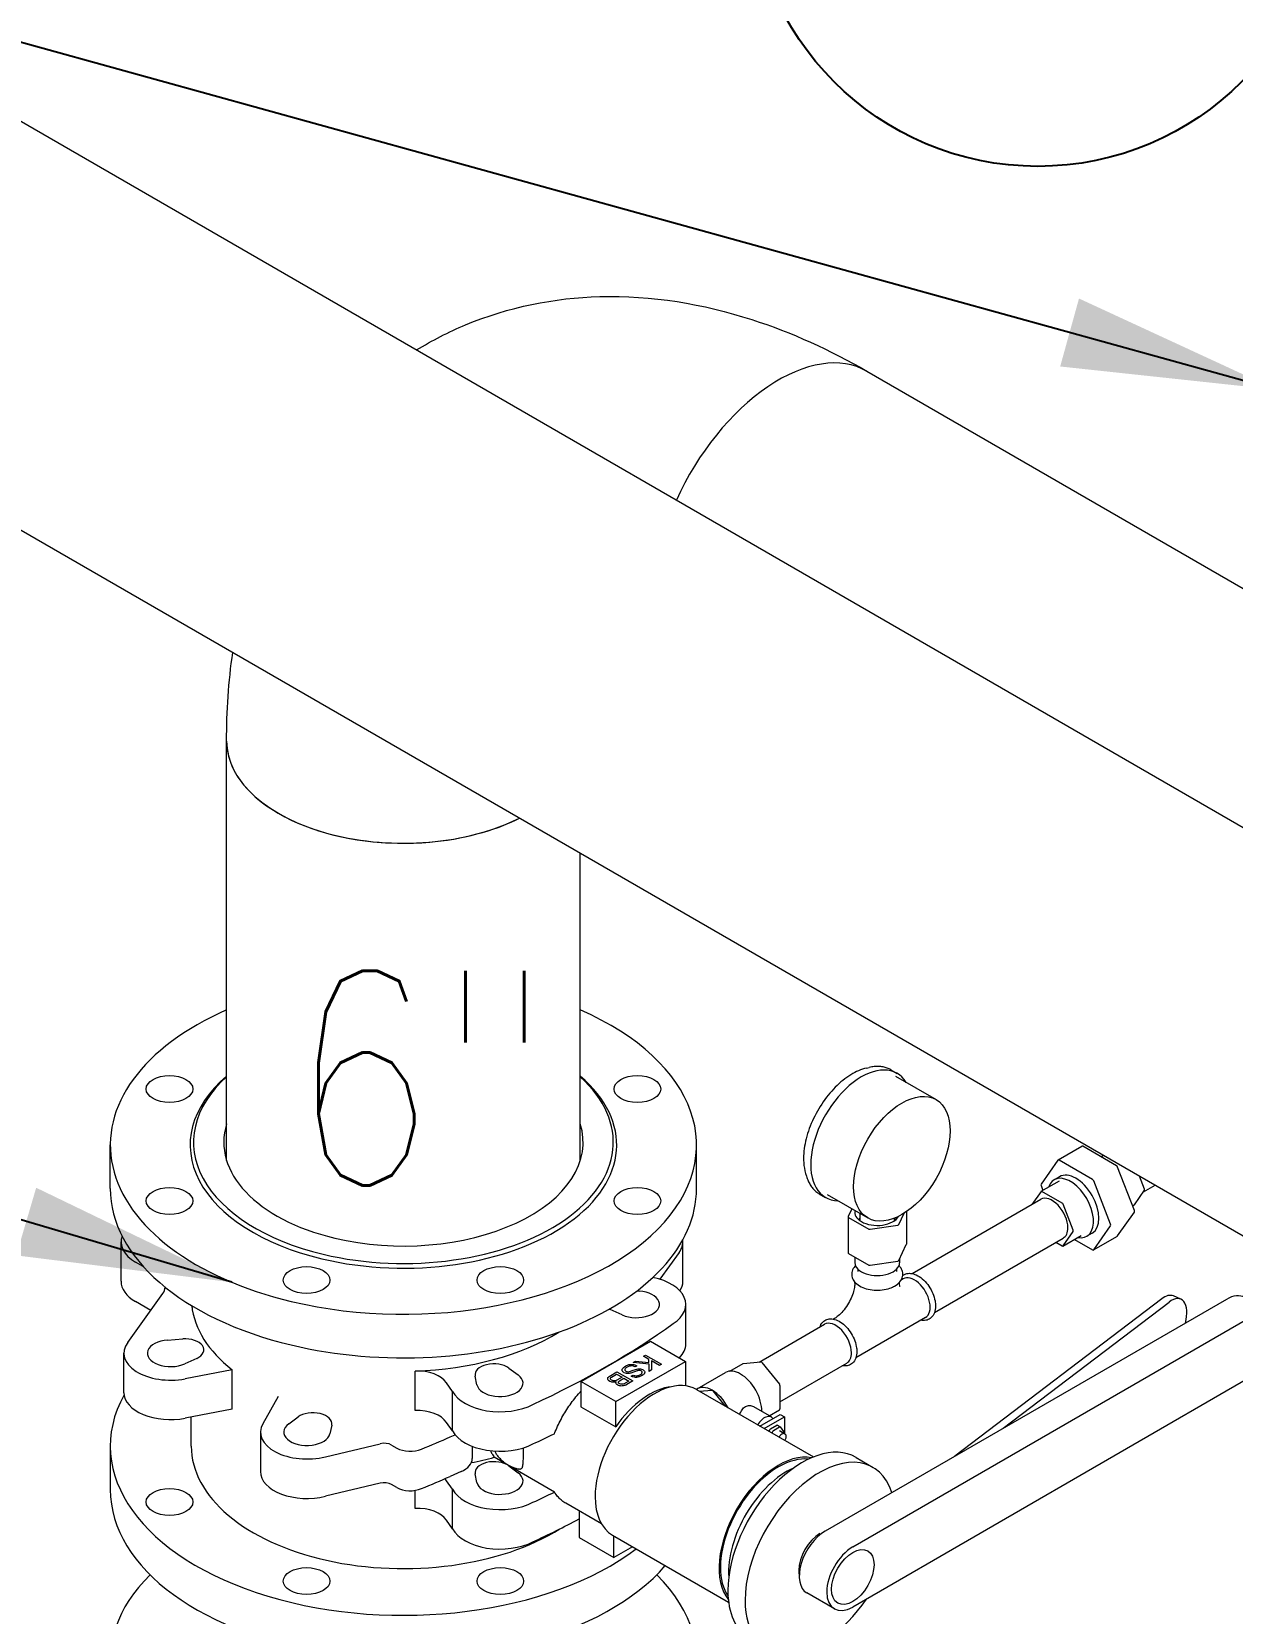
# Model space of a CAD drawing. Header units: millimetres. Extents: x -312439 to 477422, y -331570 to 212570.
# Drawn here: x 345390 to 346090, y 138596 to 139518 of the extents above; entities that cross this region are included whole.
import ezdxf

# ---------------------------------------------------------------- set-up
doc = ezdxf.new("R2010")
doc.units = ezdxf.units.MM
doc.layers.add('ARCONDTEXTO', color=4, linetype='Continuous')
doc.layers.add('TEXTO FORMATO', color=4, linetype='Continuous')
doc.styles.add('ROMAND', font='ROMAND.SHX')
doc.styles.add('ROMANS', font='romans.shx', dxfattribs={"height": 187.5})
doc.dimstyles.new('1-50 (MILIMETRO)', dxfattribs={"dimscale": 0, "dimtxt": 125, "dimasz": 125, "dimexe": 100, "dimexo": 100, "dimgap": 50, "dimtad": 0, "dimdec": 0, "dimzin": 0, "dimdsep": 46, "dimtxsty": 'ROMAND', "dimcen": -390, "dimclrd": 1, "dimclre": 1, "dimclrt": 3, "dimadec": 0, "dimazin": 0, "dimtfac": 1, "dimtdec": 0, "dimtix": 1, "dimtmove": 2, "dimatfit": 2, "dimfxl": 1, "dimtvp": 1, "dimtolj": 1, "dimtzin": 0, "dimarcsym": 0})

msp = doc.modelspace()

# ---------------------------------------------------------------- linework, layer by layer
at = {"color": 5, "linetype": 'Continuous', "lineweight": 0, "extrusion": (4.44089e-16, 0.816497, 0.57735)}
for p, q in [((344984.877, 139695.944), (347569.913, 138203.473)), ((344881.815, 139517.435), (347466.851, 138024.964)), ((345877.296, 139319.897), (346249.997, 139104.718)), ((345504.075, 138859.984), (345504.075, 139104.417)), ((345710.199, 138859.984), (345710.199, 139039.167)), ((346038.52, 138841.882), (346045.214, 138845.746)), ((345903.686, 138794.158), (345978.672, 138837.451)), ((345916.729, 138771.566), (345991.715, 138814.859)), ((345814.452, 138742.639), (345852.518, 138764.616)), ((345826.563, 138719.508), (345865.561, 138742.024))]:
    msp.add_line(p, q, dxfattribs=at)
at = {"color": 4, "linetype": 'Continuous', "lineweight": 0, "extrusion": (4.44089e-16, 0.816497, 0.57735)}
for p, q in [((345876.987, 138913.898), (345878.676, 138914.295)), ((345891.25, 138912.907), (345894.882, 138910.81)), ((345893.926, 138909.153), (345917.566, 138895.504)), ((345436.285, 138843.685), (345436.285, 138869.085)), ((345777.989, 138843.685), (345777.989, 138869.085)), ((345988.698, 138860.366), (346002.554, 138868.366)), ((346022.702, 138856.999), (346003.11, 138868.311)), ((345988.573, 138860.25), (345978.777, 138846.314)), ((346008.846, 138848.999), (345989.254, 138860.311)), ((346013.686, 138862.204), (346015.197, 138863.077)), ((345841.543, 138852.507), (345842.043, 138850.846)), ((345989.544, 138850.62), (345986.399, 138848.805)), ((346033.179, 138830.904), (346023.383, 138856.152)), ((346039.082, 138843.403), (346036.14, 138850.985)), ((345849.532, 138840.65), (345853.165, 138838.553)), ((345854.122, 138840.21), (345877.762, 138826.561)), ((345978.763, 138842.006), (345973.436, 138834.428)), ((345978.777, 138845.405), (345979.841, 138842.664)), ((345978.862, 138842.099), (345989.574, 138848.283)), ((345991.082, 138835.255), (345979.304, 138842.055)), ((346019.323, 138822.904), (346009.527, 138848.152)), ((346033.193, 138834.303), (346039.082, 138842.681)), ((345868.451, 138831.936), (345866.345, 138827.398)), ((345997.513, 138819.403), (345991.624, 138834.581)), ((346032.115, 138833.646), (346033.094, 138834.211)), ((345866.315, 138827.266), (345866.315, 138806.266)), ((345866.574, 138826.905), (345878.352, 138820.105)), ((345873.277, 138824.927), (345873.277, 138829.15)), ((345879.206, 138819.973), (345895.295, 138822.462)), ((345893.299, 138824.927), (345893.299, 138826.405)), ((345895.92, 138822.823), (345898.922, 138829.291)), ((345900.261, 138830.17), (345900.261, 138811.244)), ((346009.527, 138808.06), (346019.323, 138821.996)), ((346023.383, 138816.06), (346033.179, 138829.996)), ((345442.523, 138789.657), (345442.523, 138812.657)), ((345770.028, 138789.657), (345770.028, 138812.657)), ((345987.411, 138812.374), (345991.082, 138810.255)), ((345991.524, 138810.211), (346002.237, 138816.396)), ((345991.624, 138810.303), (345997.513, 138818.681)), ((345998.269, 138814.105), (346008.846, 138807.999)), ((346008.556, 138817.69), (346005.412, 138815.875)), ((346009.402, 138807.944), (346023.258, 138815.944)), ((345767.788, 138806.426), (345756.66, 138790.835)), ((345866.574, 138805.905), (345878.352, 138799.105)), ((345870.245, 138803.786), (345870.245, 138800.511)), ((345895.92, 138801.823), (345900.231, 138811.112)), ((345455.439, 138798.304), (345450.968, 138800.886)), ((345872.082, 138796.657), (345872.082, 138795.32)), ((345879.206, 138798.973), (345895.295, 138801.462)), ((345894.494, 138796.657), (345894.494, 138795.32)), ((345896.332, 138802.709), (345896.332, 138800.511)), ((345870.245, 138788.62), (345870.245, 138789.236)), ((345896.332, 138788.62), (345896.332, 138789.236)), ((345898.417, 138791.116), (345897.185, 138790.405)), ((345446.486, 138753.943), (345466.851, 138782.483)), ((345459.894, 138772.733), (345450.968, 138777.886)), ((345743.204, 138784.03), (345744.569, 138783.933)), ((345771.754, 138753.209), (345771.754, 138776.209)), ((346086.813, 138779.142), (345852.987, 138644.142)), ((346049.085, 138779.425), (345928.538, 138687.762)), ((345956.654, 138703.994), (346053.378, 138777.543)), ((346060.262, 138779.247), (346055.969, 138781.129)), ((345734.631, 138770.081), (345727.651, 138773.225)), ((345858.32, 138767.966), (345857.786, 138767.658)), ((345869.017, 138634.887), (346102.844, 138769.887)), ((345911.46, 138768.524), (345870.83, 138745.066)), ((345444.246, 138724.713), (345444.246, 138747.713)), ((345469.705, 138755.433), (345478.492, 138756.059)), ((345710.585, 138731.266), (345751.18, 138754.704)), ((345751.18, 138754.704), (345771.478, 138742.985)), ((345486.622, 138744.725), (345479.643, 138741.581)), ((345668.555, 138739.106), (345674.001, 138735.076)), ((345730.883, 138719.548), (345771.478, 138742.985)), ((345734.582, 138738.067), (345734.69, 138738.528)), ((345734.69, 138738.528), (345734.927, 138738.939)), ((345734.927, 138738.939), (345735.143, 138739.213)), ((345735.143, 138739.213), (345735.423, 138739.475)), ((345735.423, 138739.475), (345735.941, 138739.898)), ((345735.941, 138739.898), (345736.718, 138740.347)), ((345736.2, 138738.404), (345736.157, 138738.279)), ((345736.157, 138738.279), (345736.157, 138737.98)), ((345736.33, 138738.678), (345736.2, 138738.404)), ((345736.545, 138738.952), (345736.33, 138738.678)), ((345736.847, 138739.226), (345736.545, 138738.952)), ((345736.718, 138740.347), (345737.171, 138740.584)), ((345737.236, 138739.5), (345736.847, 138739.226)), ((345737.171, 138740.584), (345737.646, 138740.783)), ((345737.451, 138739.624), (345737.236, 138739.5)), ((345737.969, 138739.874), (345737.451, 138739.624)), ((345737.646, 138740.783), (345738.12, 138740.957)), ((345738.66, 138740.123), (345737.969, 138739.874)), ((345738.12, 138740.957), (345738.573, 138741.094)), ((345738.573, 138741.094), (345739.048, 138741.194)), ((345739.307, 138740.297), (345738.66, 138740.123)), ((345739.048, 138741.194), (345739.544, 138741.256)), ((345739.954, 138740.347), (345739.307, 138740.297)), ((345739.544, 138741.256), (345740.213, 138741.269)), ((345740.644, 138740.322), (345739.954, 138740.347)), ((345740.213, 138741.269), (345740.947, 138741.244)), ((345741.162, 138740.222), (345740.644, 138740.322)), ((345740.947, 138741.244), (345741.464, 138741.144)), ((345741.054, 138737.793), (345743.19, 138738.503)), ((345741.076, 138742.408), (345742.457, 138743.205)), ((345750.31, 138741.461), (345741.076, 138742.408)), ((345741.637, 138740.048), (345741.162, 138740.222)), ((345741.464, 138741.144), (345741.939, 138741.02)), ((345742.155, 138739.849), (345741.637, 138740.048)), ((345741.939, 138741.02), (345742.414, 138740.845)), ((345743.233, 138740.471), (345742.155, 138739.849)), ((345742.414, 138740.845), (345742.845, 138740.646)), ((345742.457, 138743.205), (345750.224, 138742.408)), ((345742.845, 138740.646), (345743.233, 138740.471)), ((345743.19, 138738.503), (345743.449, 138738.553)), ((345743.449, 138738.553), (345743.945, 138738.64)), ((345743.945, 138738.64), (345744.442, 138738.678)), ((345744.442, 138738.678), (345744.701, 138738.678)), ((345744.701, 138738.678), (345745.391, 138738.603)), ((345745.391, 138738.603), (345745.822, 138738.503)), ((345745.822, 138738.503), (345746.47, 138738.254)), ((345747.117, 138745.945), (345748.282, 138746.618)), ((345750.224, 138744.152), (345747.117, 138745.945)), ((345748.282, 138746.618), (345757.516, 138741.337)), ((345750.224, 138742.408), (345750.224, 138744.152)), ((345750.31, 138737.126), (345750.31, 138741.461)), ((345756.351, 138740.664), (345751.734, 138743.28)), ((345751.734, 138743.28), (345751.777, 138738.023)), ((345757.516, 138741.337), (345756.351, 138740.664)), ((345771.478, 138742.985), (345771.478, 138728.755)), ((345797.34, 138737.297), (345805.096, 138741.775)), ((345805.226, 138741.815), (345815.425, 138742.726)), ((345816.051, 138742.364), (345826.251, 138729.676)), ((345507.241, 138738.064), (345479.844, 138732.849)), ((345507.241, 138715.064), (345507.241, 138738.064)), ((345613.965, 138714.376), (345613.965, 138737.376)), ((345635.811, 138725.465), (345632.21, 138730.464)), ((345650.009, 138729.339), (345648.925, 138734.411)), ((345710.585, 138731.266), (345710.585, 138716.55)), ((345730.883, 138719.548), (345710.585, 138731.266)), ((345726.232, 138733.24), (345726.362, 138733.564)), ((345726.232, 138732.891), (345726.232, 138733.24)), ((345726.276, 138732.767), (345726.232, 138732.891)), ((345726.362, 138732.468), (345726.276, 138732.767)), ((345726.362, 138733.564), (345726.578, 138733.838)), ((345726.491, 138732.144), (345726.362, 138732.468)), ((345726.707, 138731.87), (345726.491, 138732.144)), ((345726.578, 138733.838), (345726.837, 138734.087)), ((345727.398, 138731.372), (345726.707, 138731.87)), ((345726.837, 138734.087), (345727.009, 138734.237)), ((345727.009, 138734.237), (345731.583, 138736.877)), ((345728.174, 138731.023), (345727.398, 138731.372)), ((345727.786, 138732.941), (345727.829, 138733.265)), ((345727.872, 138732.642), (345727.786, 138732.941)), ((345727.829, 138733.265), (345728.045, 138733.539)), ((345728.131, 138732.343), (345727.872, 138732.642)), ((345728.045, 138733.539), (345728.347, 138733.813)), ((345728.476, 138732.094), (345728.131, 138732.343)), ((345728.649, 138730.898), (345728.174, 138731.023)), ((345728.347, 138733.813), (345731.41, 138735.582)), ((345728.908, 138731.845), (345728.476, 138732.094)), ((345729.124, 138730.824), (345728.649, 138730.898)), ((345729.382, 138731.72), (345728.908, 138731.845)), ((345729.598, 138730.799), (345729.124, 138730.824)), ((345729.771, 138731.646), (345729.382, 138731.72)), ((345730.634, 138730.898), (345729.598, 138730.799)), ((345730.202, 138731.646), (345729.771, 138731.646)), ((345730.634, 138731.695), (345730.202, 138731.646)), ((345731.065, 138731.845), (345730.634, 138731.695)), ((345731.195, 138731.023), (345730.634, 138730.898)), ((345730.979, 138730.55), (345731.108, 138730.873)), ((345731.022, 138730.275), (345730.979, 138730.55)), ((345731.108, 138729.977), (345731.022, 138730.275)), ((345731.54, 138732.019), (345731.065, 138731.845)), ((345731.108, 138730.873), (345731.195, 138731.023)), ((345731.324, 138729.702), (345731.108, 138729.977)), ((345731.583, 138729.453), (345731.324, 138729.702)), ((345731.41, 138735.582), (345734.604, 138733.788)), ((345734.604, 138733.788), (345731.54, 138732.019)), ((345731.583, 138736.877), (345740.817, 138731.596)), ((345732.144, 138729.13), (345731.583, 138729.453)), ((345732.575, 138728.93), (345732.144, 138729.13)), ((345732.403, 138730.873), (345732.446, 138731.098)), ((345732.403, 138730.574), (345732.403, 138730.873)), ((345732.575, 138730.275), (345732.403, 138730.574)), ((345732.446, 138731.098), (345732.662, 138731.372)), ((345732.921, 138730.026), (345732.575, 138730.275)), ((345732.662, 138731.372), (345733.007, 138731.621)), ((345733.352, 138729.827), (345732.921, 138730.026)), ((345733.007, 138731.621), (345735.639, 138733.19)), ((345733.827, 138729.702), (345733.352, 138729.827)), ((345734.776, 138729.702), (345733.827, 138729.702)), ((345734.604, 138737.582), (345734.582, 138738.067)), ((345734.776, 138737.283), (345734.604, 138737.582)), ((345735.1, 138736.897), (345734.776, 138737.283)), ((345735.294, 138729.802), (345734.776, 138729.702)), ((345735.423, 138736.635), (345735.1, 138736.897)), ((345735.725, 138729.952), (345735.294, 138729.802)), ((345735.855, 138736.386), (345735.423, 138736.635)), ((345735.639, 138733.19), (345738.53, 138731.521)), ((345736.2, 138730.126), (345735.725, 138729.952)), ((345736.588, 138736.137), (345735.855, 138736.386)), ((345736.157, 138737.98), (345736.286, 138737.706)), ((345736.416, 138730.251), (345736.2, 138730.126)), ((345736.675, 138729.204), (345736.243, 138729.005)), ((345736.286, 138737.706), (345736.545, 138737.407)), ((345738.53, 138731.521), (345736.416, 138730.251)), ((345736.545, 138737.407), (345736.998, 138737.171)), ((345737.063, 138736.012), (345736.588, 138736.137)), ((345740.817, 138731.596), (345736.675, 138729.204)), ((345736.998, 138737.171), (345737.408, 138737.034)), ((345737.818, 138735.95), (345737.063, 138736.012)), ((345737.408, 138737.034), (345737.84, 138736.984)), ((345738.616, 138735.962), (345737.818, 138735.95)), ((345737.84, 138736.984), (345738.314, 138737.009)), ((345738.314, 138737.009), (345738.854, 138737.096)), ((345739.372, 138736.124), (345738.616, 138735.962)), ((345738.854, 138737.096), (345739.479, 138737.258)), ((345739.609, 138736.187), (345739.372, 138736.124)), ((345739.479, 138737.258), (345741.054, 138737.793)), ((345743.32, 138737.432), (345739.609, 138736.187)), ((345739.954, 138734.393), (345741.076, 138735.041)), ((345740.17, 138734.268), (345739.954, 138734.393)), ((345740.558, 138734.094), (345740.17, 138734.268)), ((345740.99, 138733.944), (345740.558, 138734.094)), ((345741.766, 138733.745), (345740.99, 138733.944)), ((345741.076, 138735.041), (345741.551, 138734.816)), ((345741.551, 138734.816), (345742.025, 138734.692)), ((345742.435, 138733.683), (345741.766, 138733.745)), ((345742.025, 138734.692), (345742.759, 138734.617)), ((345742.888, 138733.695), (345742.435, 138733.683)), ((345742.759, 138734.617), (345743.104, 138734.617)), ((345743.536, 138733.77), (345742.888, 138733.695)), ((345743.104, 138734.617), (345743.665, 138734.692)), ((345743.6, 138737.519), (345743.32, 138737.432)), ((345743.773, 138733.807), (345743.536, 138733.77)), ((345744.161, 138737.644), (345743.6, 138737.519)), ((345743.665, 138734.692), (345744.14, 138734.816)), ((345744.226, 138733.919), (345743.773, 138733.807)), ((345744.14, 138734.816), (345744.614, 138734.991)), ((345744.442, 138737.681), (345744.161, 138737.644)), ((345744.442, 138733.994), (345744.226, 138733.919)), ((345745.089, 138737.631), (345744.442, 138737.681)), ((345744.916, 138734.119), (345744.442, 138733.994)), ((345744.614, 138734.991), (345745.261, 138735.315)), ((345745.348, 138734.318), (345744.916, 138734.119)), ((345745.693, 138737.407), (345745.089, 138737.631)), ((345745.261, 138735.315), (345745.607, 138735.564)), ((345745.822, 138734.542), (345745.348, 138734.318)), ((345745.607, 138735.564), (345746.017, 138735.975)), ((345746.189, 138736.897), (345745.693, 138737.407)), ((345746.815, 138735.115), (345745.822, 138734.542)), ((345746.017, 138735.975), (345746.168, 138736.261)), ((345746.168, 138736.261), (345746.232, 138736.573)), ((345746.232, 138736.573), (345746.189, 138736.897)), ((345746.47, 138738.254), (345746.858, 138738.03)), ((345746.966, 138735.252), (345746.815, 138735.115)), ((345746.858, 138738.03), (345747.225, 138737.768)), ((345747.246, 138735.539), (345746.966, 138735.252)), ((345747.225, 138737.768), (345747.484, 138737.494)), ((345747.376, 138735.688), (345747.246, 138735.539)), ((345747.592, 138735.962), (345747.376, 138735.688)), ((345747.484, 138737.494), (345747.656, 138737.22)), ((345747.721, 138736.236), (345747.592, 138735.962)), ((345747.656, 138737.22), (345747.764, 138736.934)), ((345747.807, 138736.535), (345747.721, 138736.236)), ((345747.764, 138736.934), (345747.807, 138736.535)), ((345751.777, 138738.023), (345750.31, 138737.126)), ((345778.389, 138727.011), (345794.843, 138736.511)), ((346102.844, 138734.887), (345869.017, 138599.887)), ((345534.182, 138722.51), (345525.149, 138706.692)), ((345635.811, 138702.465), (345635.811, 138725.465)), ((345733.05, 138728.806), (345732.575, 138728.93)), ((345733.568, 138728.706), (345733.05, 138728.806)), ((345734.086, 138728.656), (345733.568, 138728.706)), ((345734.647, 138728.681), (345734.086, 138728.656)), ((345734.733, 138728.681), (345734.647, 138728.681)), ((345735.294, 138728.756), (345734.733, 138728.681)), ((345735.812, 138728.855), (345735.294, 138728.756)), ((345736.243, 138729.005), (345735.812, 138728.855)), ((345777.99, 138726.611), (345846.097, 138687.29)), ((345779.755, 138725.592), (345786.846, 138726.226)), ((345787.472, 138725.864), (345794.563, 138717.043)), ((345826.563, 138728.87), (345826.563, 138715.27)), ((345507.241, 138715.064), (345479.844, 138709.849)), ((345710.585, 138716.55), (345730.883, 138704.831)), ((345730.883, 138704.831), (345730.883, 138719.548)), ((345811.105, 138716.654), (345821.581, 138710.605)), ((345814.864, 138705.322), (345826.638, 138712.12)), ((345817.418, 138703.847), (345829.193, 138710.645)), ((345820.292, 138711.35), (345826.38, 138714.865)), ((345826.638, 138712.12), (345829.193, 138710.645)), ((345829.193, 138710.645), (345829.193, 138701.013)), ((345483.438, 138693.685), (345483.438, 138710.533)), ((345523.785, 138701.791), (345523.785, 138678.791)), ((345540.273, 138706.576), (345545.719, 138710.606)), ((345565.349, 138705.911), (345564.265, 138700.839)), ((345635.811, 138702.465), (345632.21, 138707.464)), ((345820.343, 138702.159), (345820.774, 138703.269)), ((345821.126, 138703.707), (345824.742, 138705.795)), ((345822.017, 138701.192), (345822.448, 138702.302)), ((345822.8, 138702.74), (345826.416, 138704.828)), ((345826.704, 138704.856), (345825.029, 138705.823)), ((345826.323, 138702.67), (345829.498, 138700.836)), ((345826.768, 138704.796), (345828.576, 138702.225)), ((345828.576, 138701.755), (345828.454, 138701.44)), ((345436.285, 138693.685), (345436.285, 138668.285)), ((345561.686, 138687.433), (345593.61, 138695.028)), ((345600.273, 138694.259), (345603.33, 138692.494)), ((345634.361, 138698.986), (345637.264, 138700.264)), ((345647.263, 138693.492), (345647.263, 138686.429)), ((345695.172, 138666.873), (345660.073, 138687.137)), ((345870.94, 138687.087), (345880.953, 138681.204)), ((345640.705, 138678.78), (345634.361, 138675.986)), ((345650.009, 138672.339), (345648.925, 138677.411)), ((345668.555, 138682.106), (345674.001, 138678.076)), ((345593.61, 138672.028), (345561.686, 138664.433)), ((345603.33, 138669.494), (345600.273, 138671.259)), ((345613.965, 138657.376), (345613.965, 138667.845)), ((345635.811, 138668.465), (345632.21, 138673.464)), ((345635.811, 138645.465), (345635.811, 138668.465)), ((345722.577, 138648.296), (345701.776, 138660.305)), ((345709.49, 138655.851), (345709.49, 138640.409)), ((345635.811, 138645.465), (345632.21, 138650.464)), ((345709.49, 138640.409), (345729.788, 138628.69)), ((345729, 138641.758), (345796.682, 138602.682)), ((345729.788, 138628.69), (345729.788, 138641.304)), ((345740.712, 138634.997), (345729.788, 138628.69)), ((345858.301, 138598.825), (345842.27, 138608.08))]:
    msp.add_line(p, q, dxfattribs=at)
at = {"color": 5, "linetype": 'Continuous', "lineweight": 0}
for centre, major_axis, start_param, end_param in [((345825.765, 139230.642), (-51.531, -89.255), 3.1415927, 4.8828259), ((345607.137, 139104.417), (103.062, 0), 3.1415927, 5.4294379), ((345607.137, 139104.417), (-103.062, 0), 0, 0.7853982), ((345607.137, 139104.417), (-103.062, 0), 0.7853982, 2.2878452), ((345607.137, 138870.685), (104.716, 0), 2.9636533, 4.3196899), ((345607.137, 138870.685), (104.716, 0), 4.3196899, 6.4611246)]:
    msp.add_ellipse(centre, major_axis=major_axis, ratio=0.5773503, start_param=start_param, end_param=end_param, dxfattribs=at)
at = {"color": 4, "linetype": 'Continuous', "lineweight": 0}
for centre, major_axis, ratio, start_param, end_param in [((345607.137, 138869.085), (-170.852, 0), 0.5773503, 5.3599285, 7.4612826), ((345607.137, 138869.085), (-170.852, 0), 0.5773503, 1.1780972, 4.0648495), ((345874.024, 138874.681), (-20.859, -36.128), 0.5773503, 2.8375594, 6.5872185), ((345607.137, 138869.085), (-124.312, 0), 0.5773503, 5.6898207, 7.4612826), ((345607.137, 138870.685), (122.352, 0), 0.5773503, 2.5724111, 4.3196899), ((345607.137, 138869.085), (-124.312, 0), 0.5773503, 1.1780972, 3.7349573), ((345607.137, 138870.685), (122.352, 0), 0.5773503, 4.3196899, 6.8523669), ((346003.11, 138867.402), (-0.556, 0.963), 0.5773503, 5.4977871, 6.2831853), ((345989.254, 138859.402), (-0.556, 0.963), 0.5773503, 5.4977871, 6.5449847), ((345995.906, 138832.34), (-9.506, 16.465), 0.5773503, 2.6742192, 6.7505587), ((345999.05, 138834.155), (-9.506, 16.465), 0.5773503, 3.1415927, 6.2831853), ((346008.846, 138848.091), (-0.556, 0.963), 0.5773503, 4.4505896, 5.4977871), ((346022.702, 138856.091), (-0.556, 0.963), 0.5773503, 4.4505896, 5.4977871), ((345607.137, 138843.685), (170.852, 0), 0.5773503, 3.1415927, 4.3196899), ((345607.137, 138843.685), (170.852, 0), 0.5773503, 4.3196899, 6.2831853), ((345979.458, 138845.466), (-0.556, 0.963), 0.5773503, 0.2617994, 1.3089969), ((345979.304, 138841.332), (-0.442, 0.766), 0.5773503, 5.4977871, 6.5449847), ((346038.54, 138843.355), (0.442, -0.766), 0.5773503, 0.2617994, 1.3089969), ((345883.288, 138829.755), (-13.044, 0), 0.5773503, 6.1406542, 7.0685835), ((345985.193, 138826.155), (6.522, -11.296), 0.5773503, 0.7853982, 3.1415927), ((345991.082, 138834.533), (-0.442, 0.766), 0.5773503, 4.4505896, 5.4977871), ((346032.651, 138834.977), (0.442, -0.766), 0.5773503, 0, 0.2617994), ((346032.498, 138830.844), (0.556, -0.963), 0.5773503, 0.2617994, 1.3089969), ((345867.199, 138827.266), (-0.885, 0), 0.5773503, 6.0213859, 7.0685835), ((345883.288, 138821.511), (-13.044, 0), 0.5773503, 5.5872933, 5.7039844), ((345883.288, 138829.755), (-13.044, 0), 0.5773503, 0.7853982, 2.8363511), ((345883.288, 138821.511), (-13.044, 0), 0.5773503, 3.7207935, 3.8374847), ((345895.066, 138822.955), (0.885, 0), 0.5773503, 4.9741884, 6.0213859), ((346018.641, 138822.844), (0.556, -0.963), 0.5773503, 0.2617994, 1.3089969), ((345471.355, 138812.657), (-28.832, 0), 0.5773503, 6.078, 7.0685835), ((345742.919, 138812.657), (27.109, 0), 0.5773503, 5.8737687, 6.3559681), ((345878.977, 138820.466), (0.885, 0), 0.5773503, 3.9269908, 4.9741884), ((345985.193, 138826.155), (6.522, -11.296), 0.5773503, 0, 0.7853982), ((345996.971, 138819.355), (0.442, -0.766), 0.5773503, 0.2617994, 1.3089969), ((346022.702, 138816.907), (0.556, -0.963), 0.5773503, 0, 0.2617994), ((345867.199, 138806.266), (-0.885, 0), 0.5773503, 0, 0.7853982), ((345899.377, 138811.244), (0.885, 0), 0.5773503, 6.0213859, 6.2831853), ((345991.082, 138810.977), (0.442, -0.766), 0.5773503, 5.4977871, 6.5449847), ((346008.846, 138808.907), (0.556, -0.963), 0.5773503, 5.4977871, 6.5449847), ((345883.288, 138800.511), (-13.044, 0), 0.5773503, 0, 3.1415927), ((345878.977, 138799.466), (0.885, 0), 0.5773503, 3.9269908, 4.9741884), ((345895.066, 138801.955), (0.885, 0), 0.5773503, 4.9741884, 6.0213859), ((345471.355, 138789.657), (-28.832, 0), 0.5773503, 0, 0.7853982), ((345449.865, 138786.523), (18.371, 0), 0.5773503, 5.8923976, 6.2577611), ((345742.948, 138776.209), (28.806, 0), 0.5773503, 5.5507149, 7.5144461), ((345742.919, 138789.657), (27.109, 0), 0.5773503, 5.9220989, 6.2831853), ((345904.939, 138779.82), (6.522, -11.296), 0.5773503, 0, 3.1415927), ((345607.137, 138780.185), (-123.699, 0), 0.5773503, 0.06591, 0.6307786), ((345742.919, 138776.213), (13.472, 0), 0.5773503, 4.0497563, 7.7312146), ((346049.085, 138765.425), (6.884, 15.704), 0.493747, 0, 0.7260513), ((346053.378, 138763.543), (-6.884, -15.704), 0.493747, 1.8967117, 3.867644), ((346086.813, 138761.642), (10.717, 18.562), 0.5773503, 0, 0.7853982), ((345734.433, 138778.243), (-11.023, 0), 0.5773503, 0.8477105, 0.9081637), ((345859.039, 138753.32), (6.522, -11.296), 0.5773503, 0.7853982, 3.1415927), ((345607.137, 138808.685), (123.699, 0), 0.5773503, 4.7676151, 5.5340199), ((345357.722, 138952.685), (520.517, 0), 0.5773503, 5.3865482, 5.6090261), ((345471.355, 138747.713), (-27.109, 0), 0.5773503, 5.8737687, 8.1724889), ((345471.355, 138747.713), (-13.472, 0), 0.5773503, 4.8351545, 8.5166127), ((345479.841, 138749.743), (11.023, 0), 0.5773503, 5.3750201, 7.9767471), ((345742.948, 138753.209), (28.806, 0), 0.5773503, 5.7666453, 6.2831853), ((345859.039, 138753.32), (6.522, -11.296), 0.5773503, 0, 0.7853982), ((345659.865, 138735.191), (11.023, 0), 0.5773503, 0.6626311, 3.2643581), ((345805.538, 138741.009), (-0.442, 0.766), 0.5773503, 6.0213859, 6.2831853), ((345815.738, 138741.92), (-0.442, 0.766), 0.5773503, 4.9741884, 6.0213859), ((345614.979, 138726.785), (-18.371, 0), 0.5773503, 3.4957179, 4.7676151), ((345663.38, 138730.291), (-13.472, 0), 0.5773503, 0.1227655, 3.8042237), ((345753.495, 138684.185), (-24.495, -42.426), 0.5773503, 3.1415927, 5.4977871), ((345803.614, 138721.32), (8.77, -15.191), 0.5773503, 2.3561945, 3.1415927), ((345803.614, 138721.32), (8.77, -15.191), 0.5773503, 0.7615984, 2.3561945), ((345825.938, 138729.231), (0.442, -0.766), 0.5773503, 0.7853982, 1.8325957), ((345607.137, 138693.685), (170.852, 0), 0.5773503, 2.833735, 5.6302998), ((345471.355, 138724.713), (-27.109, 0), 0.5773503, 0, 1.8893036), ((345663.386, 138730.274), (-28.806, 0), 0.5773503, 0.2933434, 2.3032668), ((345750.633, 138685.837), (23.27, 40.305), 0.5773503, 0.3872078, 1.4290703), ((345787.159, 138711.82), (8.77, -15.191), 0.5773503, 2.3561945, 3.2020356), ((345787.159, 138725.42), (-0.442, 0.766), 0.5773503, 4.9741884, 6.0213859), ((345787.159, 138711.82), (8.77, -15.191), 0.5773503, 1.5104113, 2.3561945), ((345554.409, 138706.691), (11.023, 0), 0.5773503, 6.1604182, 8.7621453), ((345614.979, 138703.785), (-18.371, 0), 0.5773503, 3.4957179, 4.7676151), ((345817.615, 138703.736), (3.966, 6.869), 0.5773503, 6.010118, 7.8542475), ((345825.938, 138715.631), (0.442, -0.766), 0.5773503, 0, 0.7853982), ((345550.894, 138701.791), (27.109, 0), 0.5773503, 2.8230854, 5.1218056), ((345550.894, 138701.791), (-13.472, 0), 0.5773503, 5.6205526, 9.3020109), ((345663.386, 138707.274), (-28.806, 0), 0.5773503, 0.2933434, 2.3032668), ((345821.126, 138703.237), (0.288, 0.498), 0.5773503, 0.7853982, 1.8325957), ((345822.8, 138702.271), (-0.288, -0.498), 0.5773503, 3.9269908, 4.9741884), ((345824.742, 138705.325), (0.288, 0.498), 0.5773503, 0, 0.7853982), ((345826.416, 138704.358), (0.288, 0.498), 0.5773503, 6.0213859, 7.0685835), ((345828.224, 138701.786), (0.288, 0.498), 0.5773503, 4.9741884, 6.0213859), ((345607.137, 138693.685), (-123.699, 0), 0.5773503, 0, 2.4003829), ((345595.942, 138691.759), (6.124, 0), 0.5773503, 0.7853982, 1.961584), ((345611.124, 138696.994), (11.023, 0), 0.5773503, 3.9269908, 5.3544297), ((345318.86, 138935.729), (517.381, 0), 0.5773503, 5.3282352, 5.3682023), ((345357.722, 138929.685), (520.517, 0), 0.5773503, 5.3865482, 5.4177363), ((345839.92, 138634.287), (-31.02, -52.799), 0.5823607, 3.1415927, 5.5021835), ((345827.783, 138697.866), (-1.715, -2.971), 0.5773503, 1.5701816, 4.7130037), ((345630.6, 138686.429), (16.663, 0), 0.5773503, 5.3639692, 6.2831853), ((345607.137, 138751.685), (123.699, 0), 0.5773503, 5.0382336, 5.1546022), ((345659.865, 138678.191), (11.023, 0), 0.5773503, 0.6626311, 3.2643581), ((345825.745, 138642.471), (-24.495, -42.426), 0.5773503, 3.3370905, 6.064011), ((345849.934, 138628.404), (-31.02, -52.799), 0.5823607, 2.6525624, 5.5021835), ((345825.745, 138642.471), (23.921, 41.432), 0.5773503, 0.2430827, 0.7853982), ((345550.894, 138678.791), (-27.109, 0), 0.5773503, 0, 1.9802129), ((345318.86, 138912.729), (-517.381, 0), 0.5773503, 2.1866425, 2.2266097), ((345614.979, 138669.785), (-18.371, 0), 0.5773503, 3.4957179, 3.6171654), ((345663.38, 138673.291), (-13.472, 0), 0.5773503, 0.1227655, 3.8042237), ((345458.626, 138854.427), (233.085, -175.431), 0.1043952, 5.905742, 5.9619009), ((345825.745, 138642.471), (23.921, 41.432), 0.5773503, 0.7853982, 2.8735652), ((345830.481, 138639.737), (-23.921, -41.432), 0.5773503, 3.805993, 5.5722222), ((345607.137, 138668.285), (-170.852, 0), 0.5773503, 0, 2.6758126), ((345595.942, 138668.759), (-6.124, 0), 0.5773503, 3.9269908, 5.1031767), ((345611.124, 138673.994), (-11.023, 0), 0.5773503, 0.7853982, 2.212837), ((345663.386, 138673.274), (-28.806, 0), 0.5773503, 0.2933434, 2.3032668), ((345357.722, 138895.685), (520.517, 0), 0.5773503, 5.3865482, 5.4177363), ((345614.979, 138646.785), (-18.371, 0), 0.5773503, 3.4957179, 4.7676151), ((345753.495, 138684.185), (-24.495, -42.426), 0.5773503, 5.4977871, 6.2831853), ((345357.722, 138872.685), (520.517, 0), 0.5773503, 5.3865482, 5.4544475), ((345663.386, 138650.274), (-28.806, 0), 0.5773503, 0.2933434, 2.3032668), ((345852.987, 138626.642), (-10.717, -18.562), 0.5773503, 3.9269908, 6.2831853), ((345849.934, 138628.404), (-8.773, -15.195), 0.5773503, 3.9269908, 5.4977871), ((345869.017, 138617.387), (10.717, 18.562), 0.5773503, 0.7853982, 3.9269908), ((345607.137, 138569.085), (-170.852, 0), 0.5773503, 5.7563139, 7.0685835), ((345607.137, 138569.085), (-170.852, 0), 0.5773503, 0.7853982, 3.668464), ((345849.934, 138628.404), (-8.773, -15.195), 0.5773503, 5.4977871, 5.7209135), ((345839.92, 138634.287), (-31.02, -52.799), 0.5823607, 5.5021835, 6.2831853), ((345849.934, 138628.404), (-31.02, -52.799), 0.5823607, 5.5021835, 7.7405636)]:
    msp.add_ellipse(centre, major_axis=major_axis, ratio=ratio, start_param=start_param, end_param=end_param, dxfattribs=at)
for centre, major_axis in [((345470.789, 138901.692), (-13.595, 0)), ((345743.485, 138901.692), (-13.595, 0)), ((345897.664, 138861.032), (-19.902, -34.471)), ((345470.789, 138836.478), (-13.595, 0)), ((345743.485, 138836.478), (-13.595, 0)), ((345550.66, 138790.364), (-13.595, 0)), ((345663.614, 138790.364), (-13.595, 0)), ((345470.789, 138661.078), (13.595, 0)), ((345869.017, 138617.387), (-8.773, -15.195)), ((345550.66, 138614.964), (13.595, 0)), ((345663.614, 138614.964), (13.595, 0))]:
    msp.add_ellipse(centre, major_axis=major_axis, ratio=0.5773503, dxfattribs=at)
at = {"color": 5, "linetype": 'Continuous', "lineweight": 0}
msp.add_open_spline([(345614.742, 139332.291), (345623.884, 139337.912), (345633.474, 139342.818), (345668.406, 139357.403), (345695.201, 139362.694), (345751.995, 139364.248), (345781.828, 139359.166), (345833.465, 139342.532), (345855.839, 139332.285), (345877.296, 139319.897)], degree=3, knots=[3.9110181, 3.9110181, 3.9110181, 3.9110181, 4.00120974, 4.00120974, 4.22996777, 4.22996777, 4.4948589, 4.4948589, 4.71238898, 4.71238898, 4.71238898, 4.71238898], dxfattribs=at)
msp.add_open_spline([(345504.075, 139104.417), (345504.075, 139121.815), (345505.22, 139139.072), (345507.679, 139156.092)], degree=3, dxfattribs=at)
at = {"color": 4, "linetype": 'Continuous', "lineweight": 0}
for points, knots in [([(345876.987, 138913.898), (345874.012, 138913.199), (345870.922, 138911.869), (345864.781, 138908.091), (345861.731, 138905.634), (345855.991, 138899.856), (345853.302, 138896.535), (345848.551, 138889.368), (345846.49, 138885.523), (345843.198, 138877.688), (345841.969, 138873.7), (345840.469, 138865.974), (345840.201, 138862.238), (345840.588, 138856.561), (345840.959, 138854.443), (345841.543, 138852.507)], [1.2825342, 1.2825342, 1.2825342, 1.2825342, 1.6036259, 1.6036259, 1.9268175, 1.9268175, 2.2495613, 2.2495613, 2.5719277, 2.5719277, 2.8943746, 2.8943746, 3.2173127, 3.2173127, 3.4298547, 3.4298547, 3.4298547, 3.4298547]), ([(345891.25, 138912.907), (345890.551, 138913.311), (345889.817, 138913.654), (345888.287, 138914.217), (345887.492, 138914.436), (345885.848, 138914.748), (345884.999, 138914.841), (345883.258, 138914.901), (345882.365, 138914.868), (345880.545, 138914.675), (345879.617, 138914.516), (345878.676, 138914.295)], [0.78539816, 0.78539816, 0.78539816, 0.78539816, 0.88482538, 0.88482538, 0.98425259, 0.98425259, 1.08367981, 1.08367981, 1.18310702, 1.18310702, 1.28253424, 1.28253424, 1.28253424, 1.28253424]), ([(345842.043, 138850.846), (345842.322, 138849.92), (345842.649, 138849.037), (345843.392, 138847.364), (345843.809, 138846.574), (345844.732, 138845.096), (345845.237, 138844.408), (345846.329, 138843.14), (345846.917, 138842.561), (345848.169, 138841.518), (345848.833, 138841.054), (345849.532, 138840.65)], [3.42985474, 3.42985474, 3.42985474, 3.42985474, 3.52928196, 3.52928196, 3.62870917, 3.62870917, 3.72813639, 3.72813639, 3.8275636, 3.8275636, 3.92699082, 3.92699082, 3.92699082, 3.92699082]), ([(345870.593, 138798.783), (345870.288, 138798.468), (345870.008, 138798.138), (345869.097, 138796.876), (345868.643, 138795.84), (345868.337, 138793.822), (345868.412, 138792.862), (345868.979, 138791.025), (345869.476, 138790.154), (345870.876, 138788.476), (345871.828, 138787.695), (345874.105, 138786.323), (345875.455, 138785.752), (345878.362, 138784.907), (345879.918, 138784.634), (345883.077, 138784.402), (345884.679, 138784.44), (345887.789, 138784.823), (345889.297, 138785.168), (345891.667, 138786.002), (345892.589, 138786.418), (345893.43, 138786.904)], [3.4159993, 3.4159993, 3.4159993, 3.4159993, 3.5321536, 3.5321536, 3.8395299, 3.8395299, 4.1031394, 4.1031394, 4.3756618, 4.3756618, 4.6912674, 4.6912674, 5.0313579, 5.0313579, 5.3709906, 5.3709906, 5.7078929, 5.7078929, 6.0452189, 6.0452189, 6.2831853, 6.2831853, 6.2831853, 6.2831853]), ([(345893.43, 138786.904), (345894.633, 138787.599), (345895.673, 138788.434), (345897.223, 138790.311), (345897.765, 138791.34), (345898.225, 138793.372), (345898.218, 138794.349), (345897.772, 138796.212), (345897.338, 138797.093), (345896.517, 138798.198), (345896.261, 138798.497), (345895.983, 138798.783)], [0, 0, 0, 0, 0.3404824, 0.3404824, 0.6555453, 0.6555453, 0.9227642, 0.9227642, 1.1907528, 1.1907528, 1.2963897, 1.2963897, 1.2963897, 1.2963897]), ([(345898.114, 138792.999), (345898.83, 138793.551), (345899.667, 138793.94), (345901.503, 138794.36), (345902.506, 138794.364), (345904.659, 138793.991), (345905.812, 138793.557), (345908.138, 138792.27), (345909.308, 138791.387), (345911.493, 138789.292), (345912.508, 138788.081), (345914.289, 138785.462), (345915.056, 138784.056), (345916.28, 138781.17), (345916.735, 138779.692), (345917.198, 138777.222), (345917.298, 138776.216), (345917.298, 138775.245)], [3.8501977, 3.8501977, 3.8501977, 3.8501977, 4.1031394, 4.1031394, 4.3756618, 4.3756618, 4.6912674, 4.6912674, 5.0313579, 5.0313579, 5.3709906, 5.3709906, 5.7078929, 5.7078929, 6.0452189, 6.0452189, 6.2831853, 6.2831853, 6.2831853, 6.2831853]), ([(345870.245, 138788.62), (345870.245, 138787.931), (345870.18, 138787.084), (345869.856, 138785.113), (345869.581, 138783.97), (345868.784, 138781.503), (345868.245, 138780.17), (345866.931, 138777.493), (345866.147, 138776.15), (345864.439, 138773.652), (345863.514, 138772.497), (345861.686, 138770.535), (345860.784, 138769.716), (345859.361, 138768.615), (345858.806, 138768.246), (345858.32, 138767.966)], [0, 0, 0, 0, 0.2067237, 0.2067237, 0.4301851, 0.4301851, 0.6692397, 0.6692397, 0.9172141, 0.9172141, 1.1648786, 1.1648786, 1.4025425, 1.4025425, 1.5707963, 1.5707963, 1.5707963, 1.5707963]), ([(345896.577, 138786.654), (345896.577, 138786.654), (345896.568, 138786.675), (345896.51, 138786.851), (345896.422, 138787.185), (345896.347, 138787.965), (345896.332, 138788.273), (345896.332, 138788.62)], [2.76110414, 2.76110414, 2.76110414, 2.76110414, 2.83104604, 2.83104604, 3.03749612, 3.03749612, 3.14159265, 3.14159265, 3.14159265, 3.14159265]), ([(345917.298, 138775.245), (345917.298, 138773.856), (345917.094, 138772.537), (345916.244, 138770.256), (345915.624, 138769.273), (345914.094, 138767.858), (345913.245, 138767.376), (345911.408, 138766.831), (345910.428, 138766.766), (345909.228, 138766.905), (345909.009, 138766.939), (345908.79, 138766.982)], [0, 0, 0, 0, 0.3404824, 0.3404824, 0.6555453, 0.6555453, 0.9227642, 0.9227642, 1.1907528, 1.1907528, 1.2506401, 1.2506401, 1.2506401, 1.2506401]), ([(345849.847, 138763.074), (345849.932, 138763.322), (345850.028, 138763.565), (345850.597, 138764.832), (345851.267, 138765.743), (345852.861, 138767.017), (345853.73, 138767.431), (345855.604, 138767.86), (345856.607, 138767.864), (345858.76, 138767.491), (345859.913, 138767.057), (345862.239, 138765.77), (345863.409, 138764.887), (345865.594, 138762.792), (345866.608, 138761.581), (345868.389, 138758.962), (345869.157, 138757.556), (345870.38, 138754.67), (345870.836, 138753.192), (345871.299, 138750.722), (345871.399, 138749.716), (345871.399, 138748.745)], [3.4617489, 3.4617489, 3.4617489, 3.4617489, 3.5321536, 3.5321536, 3.8395299, 3.8395299, 4.1031394, 4.1031394, 4.3756618, 4.3756618, 4.6912674, 4.6912674, 5.0313579, 5.0313579, 5.3709906, 5.3709906, 5.7078929, 5.7078929, 6.0452189, 6.0452189, 6.2831853, 6.2831853, 6.2831853, 6.2831853]), ([(345871.399, 138748.745), (345871.399, 138747.356), (345871.195, 138746.037), (345870.345, 138743.756), (345869.725, 138742.773), (345868.194, 138741.358), (345867.345, 138740.876), (345865.509, 138740.331), (345864.528, 138740.266), (345863.329, 138740.405), (345863.11, 138740.439), (345862.89, 138740.482)], [0, 0, 0, 0, 0.3404824, 0.3404824, 0.6555453, 0.6555453, 0.9227642, 0.9227642, 1.1907528, 1.1907528, 1.2506401, 1.2506401, 1.2506401, 1.2506401]), ([(345695.172, 138700.873), (345695.325, 138701.276), (345695.483, 138701.678), (345696.202, 138703.468), (345696.81, 138704.848), (345698.108, 138707.568), (345698.798, 138708.908), (345700.244, 138711.528), (345701, 138712.807), (345702.552, 138715.283), (345703.377, 138716.522), (345705.109, 138718.976), (345706.018, 138720.191), (345707.904, 138722.571), (345708.882, 138723.737), (345710.118, 138725.128), (345710.351, 138725.387), (345710.585, 138725.643)], [16.8661181, 16.8661181, 16.8661181, 16.8661181, 17.9028988, 17.9028988, 21.4834786, 21.4834786, 25.0640584, 25.0640584, 28.6446382, 28.6446382, 32.2252102, 32.2252102, 35.8057821, 35.8057821, 39.3863541, 39.3863541, 40.2119217, 40.2119217, 40.2119217, 40.2119217]), ([(345803.172, 138712.073), (345803.172, 138712.073), (345803.172, 138712.074), (345803.336, 138712.549), (345803.527, 138713.028), (345803.968, 138713.947), (345804.219, 138714.388), (345804.776, 138715.194), (345805.083, 138715.56), (345805.74, 138716.189), (345806.091, 138716.453), (345806.449, 138716.659)], [34.7045784, 34.7045784, 34.7045784, 34.7045784, 34.7063486, 34.7063486, 35.9470901, 35.9470901, 37.1878315, 37.1878315, 38.428573, 38.428573, 39.6693144, 39.6693144, 39.6693144, 39.6693144]), ([(345806.449, 138716.659), (345806.807, 138716.866), (345807.193, 138717.028), (345807.994, 138717.241), (345808.408, 138717.292), (345809.229, 138717.281), (345809.637, 138717.22), (345810.41, 138717.002), (345810.775, 138716.844), (345811.105, 138716.654)], [0, 0, 0, 0, 1.2407414, 1.2407414, 2.4814829, 2.4814829, 3.7222243, 3.7222243, 4.9629658, 4.9629658, 4.9629658, 4.9629658]), ([(345676.848, 138692.571), (345676.849, 138691.83), (345676.85, 138691.116), (345676.85, 138690.436), (345676.85, 138689.223), (345676.849, 138688.022), (345676.83, 138685.767), (345676.811, 138684.712), (345676.725, 138683.322), (345676.687, 138682.891), (345676.577, 138682.105), (345676.507, 138681.75), (345676.316, 138681.128), (345676.197, 138680.861), (345675.883, 138680.433), (345675.689, 138680.271), (345675.302, 138680.133), (345675.15, 138680.105), (345674.803, 138680.098), (345674.607, 138680.121), (345674.268, 138680.201), (345674.137, 138680.24), (345674.001, 138680.289)], [-2.0404213, -2.0404213, -2.0404213, -2.0404213, 0, 0, 0, 3.6398027, 3.6398027, 7.2796053, 7.2796053, 9.0995067, 9.0995067, 10.919408, 10.919408, 12.7393093, 12.7393093, 14.5592107, 14.5592107, 15.4903209, 15.4903209, 16.4214311, 16.4214311, 16.9568767, 16.9568767, 16.9568767, 16.9568767]), ([(345657.861, 138690.952), (345658.146, 138690.348), (345658.452, 138689.757), (345659.18, 138688.477), (345659.612, 138687.794), (345660.073, 138687.137)], [12.4220588, 12.4220588, 12.4220588, 12.4220588, 14.4753929, 14.4753929, 16.9865237, 16.9865237, 16.9865237, 16.9865237]), ([(345668.555, 138682.377), (345668.518, 138682.392), (345668.481, 138682.407), (345668.197, 138682.531), (345667.932, 138682.666), (345667.385, 138682.982), (345667.091, 138683.17), (345666.48, 138683.593), (345666.163, 138683.829), (345665.533, 138684.332), (345665.218, 138684.6), (345664.612, 138685.146), (345664.321, 138685.425), (345663.759, 138685.99), (345663.483, 138686.284), (345662.957, 138686.874), (345662.707, 138687.171), (345661.99, 138688.068), (345661.557, 138688.675), (345660.86, 138689.769), (345660.58, 138690.25), (345660.322, 138690.738)], [19.0802587, 19.0802587, 19.0802587, 19.0802587, 19.2237909, 19.2237909, 20.1714723, 20.1714723, 21.1191538, 21.1191538, 22.0668352, 22.0668352, 23.0145167, 23.0145167, 23.9621981, 23.9621981, 24.9859948, 24.9859948, 26.0097915, 26.0097915, 28.0573848, 28.0573848, 29.6221343, 29.6221343, 29.6221343, 29.6221343]), ([(345701.776, 138660.305), (345701, 138660.753), (345700.244, 138661.269), (345698.798, 138662.435), (345698.108, 138663.085), (345696.81, 138664.514), (345696.202, 138665.293), (345695.483, 138666.373), (345695.325, 138666.62), (345695.172, 138666.873)], [200.5122183, 200.5122183, 200.5122183, 200.5122183, 204.0927981, 204.0927981, 207.6733778, 207.6733778, 211.2539576, 211.2539576, 212.2907384, 212.2907384, 212.2907384, 212.2907384])]:
    msp.add_open_spline(points, degree=3, knots=knots, dxfattribs=at)
at = {"layer": 'TEXTO FORMATO', "color": 1}
msp.add_circle((345976.906, 139607.131), 167.835, dxfattribs=at)

# ---------------------------------------------------------------- texts
at = {"layer": 'ARCONDTEXTO', "linetype": 'Continuous', "lineweight": -3, "style": 'ROMANS', "width": 0.8}
msp.add_text('6"', height=125, dxfattribs=at).set_placement((345540.449, 138845.533))

# ---------------------------------------------------------------- leaders
at = {"layer": 'TEXTO FORMATO'}
for points in [[(346115.895, 139309.161), (345288.889, 139537.943), (345288.889, 139564.579)], [(345507.164, 138789.094), (345201.351, 138879.312), (345201.351, 138833.979)]]:
    msp.add_leader(points, dimstyle='1-50 (MILIMETRO)', override={"dimscale": 1}, dxfattribs=at)

doc.saveas('drawing.dxf')
